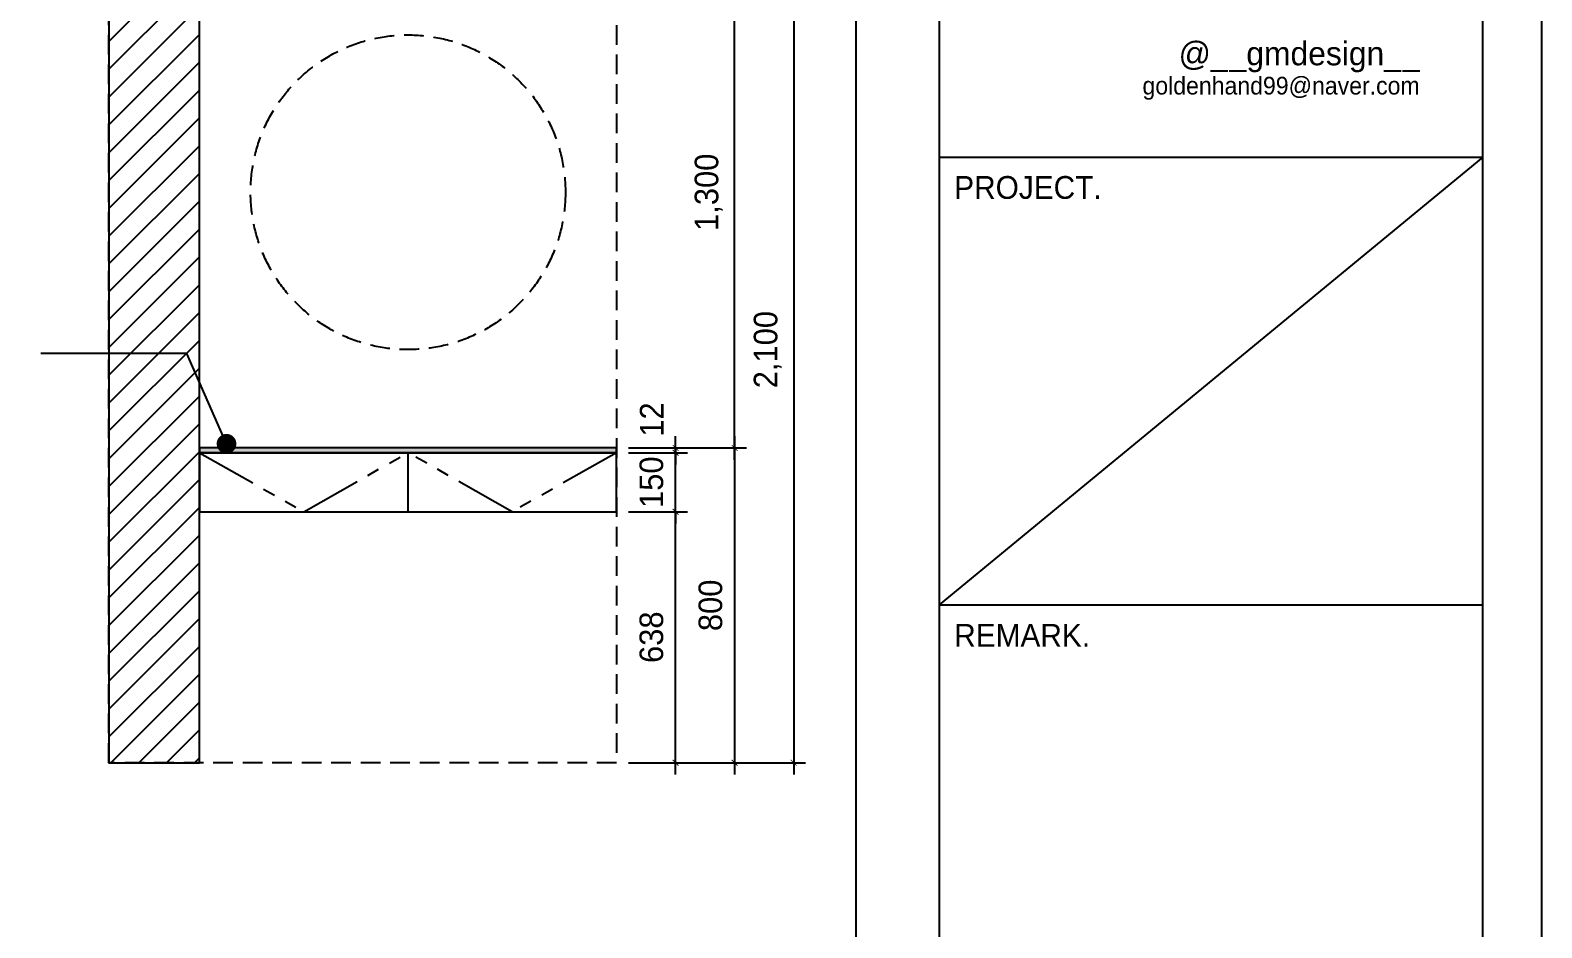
# Model space of a CAD drawing. Header units: inches. Extents: x 4138 to 127072, y -26315 to 43858.
# Drawn here: x 116398 to 120238, y 9952 to 12233 of the extents above; entities that cross this region are included whole.
import ezdxf
from ezdxf.enums import TextEntityAlignment as Align

# ---------------------------------------------------------------- set-up
doc = ezdxf.new("R2010")
doc.units = ezdxf.units.IN
doc.header["$LTSCALE"] = 50
doc.header["$MEASUREMENT"] = 0
doc.linetypes.add('DASHEDX2', pattern=[1.5, 1, -0.5])
doc.linetypes.add('PHANTOM2', pattern=[1.25, 0.625, -0.125, 0.125, -0.125, 0.125, -0.125])
for name, color, linetype in [('0-ELC TEXT', 7, 'Continuous'), ('03-WAL NEW', 3, 'Continuous'), ('04_FUR', 6, 'Continuous'), ('06-FUR', 6, 'Continuous'), ('06-LIGHT', 4, 'Continuous'), ('07-DIM WAL', 5, 'Continuous'), ('F-SYM', 7, 'Continuous'), ('FORM(YOURNAME)-11', 1, 'Continuous')]:
    doc.layers.add(name, color=color, linetype=linetype)
doc.styles.add('HY 울릉도 L', font='')
doc.styles.add('YOURNAME', font='HY울릉도M.TTF')
doc.styles.get('HY 울릉도 L').set_extended_font_data('HY울릉도L')
doc.dimstyles.new('30', dxfattribs={"dimscale": 30, "dimtxt": 2, "dimasz": 1, "dimexe": 1, "dimexo": 1, "dimgap": 1, "dimtad": 1, "dimdec": 0, "dimrnd": 0.05, "dimdsep": 46, "dimlunit": 6, "dimtxsty": 'HY 울릉도 L', "dimblk": 'ARCHTICK', "dimcen": 2.5, "dimdle": 1, "dimclrd": 133, "dimclre": 133, "dimclrt": 30, "dimadec": 0, "dimazin": 0, "dimtfac": 1, "dimtdec": 0, "dimtix": 1, "dimtmove": 2, "dimatfit": 3, "dimldrblk": 'ARCHTICK', "dimfxl": 1, "dimlwd": -1, "dimlwe": -1, "dimarcsym": 0})

# ---------------------------------------------------------------- blocks, each defined once
blk = doc.blocks.new('FORM-PLAN')
at = {"layer": 'Defpoints', "color": 158}
for p, q in [((1346, 54915), (1346, -2085)), ((10556, 41093), (1346, 33504))]:
    blk.add_line(p, q, dxfattribs=at)
for points in [[(-71444, -2285), (10556, -2285), (10556, 55115), (-71444, 55115)], [(-69444, 53115), (-64, 53115), (-64, 1215), (-69444, 1215)]]:
    blk.add_lwpolyline(points, close=True, dxfattribs=at)
at = {"layer": 'FORM(YOURNAME)-11', "color": 14}
for p, q in [((1346, 41093), (10556, 41093)), ((1346, 33504), (10556, 33504))]:
    blk.add_line(p, q, dxfattribs=at)
at = {"layer": 'FORM(YOURNAME)-11', "color": 250}
blk.add_lwpolyline([(-72444, -3285), (11556, -3285), (11556, 56115), (-72444, 56115)], close=True, dxfattribs=at)
at = {"layer": 'FORM(YOURNAME)-11', "color": 14, "style": 'YOURNAME'}
for s, height, width, p in [('@__gmdesign__', 400, 1.03, (9487, 42649)), ('goldenhand99@naver.com', 300, 0.995, (9487, 42154))]:
    blk.add_text(s, height=height, dxfattribs=dict(at, width=width)).set_placement(p, align=Align.RIGHT)
for s, p in [('PROJECT.', (1603, 40579)), ('REMARK.', (1603, 32989))]:
    blk.add_text(s, height=386.1, dxfattribs=at).set_placement(p, align=Align.MIDDLE_LEFT)
at = {"layer": 'FORM(YOURNAME)-11', "color": 3, "style": 'YOURNAME'}
for tag, height, p in [('1', 450, (9905, 18188)), ('2', 450, (9905, 17544)), ('3', 450, (9905, 16257)), ('4', 450, (9905, 14326)), ('5', 515, (9905, 12009)), ('6', 515, (9905, 9757)), ('7', 515, (9905, 7504)), ('8', 515, (9905, 5252)), ('9', 515, (9905, 2999)), ('10', 515, (5655, 811)), ('11', 515, (9905, 747)), ('12', 515, (5655, -1441)), ('13', 515, (9905, -1441))]:
    blk.add_attdef(tag, text='', height=height, dxfattribs=at).set_placement(p, align=Align.MIDDLE_RIGHT)
blk = doc.blocks.new('_ARCHTICK')
at = {"color": 0, "linetype": 'ByBlock', "const_width": 0.075}
blk.add_lwpolyline([(-0.25, -0.25), (0.25, 0.25)], dxfattribs=at)
blk = doc.blocks.new('*D473')
at = {"layer": '07-DIM WAL', "color": 133, "transparency": 16777216}
for p, q in [((118337.5, 12501.3), (118337.5, 10341.3)), ((117917.5, 12471.3), (118367.5, 12471.3)), ((117917.5, 10371.3), (118367.5, 10371.3))]:
    blk.add_line(p, q, dxfattribs=at)
at = {"layer": 'Defpoints', "color": 0, "transparency": 16777216}
for p in [(117887.5, 12471.3), (117887.5, 10371.3), (118337.5, 10371.3)]:
    blk.add_point(p, dxfattribs=at)
at = {"layer": '07-DIM WAL', "color": 133, "transparency": 16777216, "xscale": 30, "yscale": 30, "zscale": 30}
for p, rotation in [((118337.5, 12471.3), 90), ((118337.5, 10371.3), 270)]:
    blk.add_blockref('_ARCHTICK', p, dxfattribs=dict(at, rotation=rotation))
at = {"layer": '07-DIM WAL', "color": 30, "transparency": 16777216, "insert": (118271.6, 11421.3), "char_height": 60, "attachment_point": 5, "rotation": 90, "style": 'HY 울릉도 L'}
blk.add_mtext('2,100', dxfattribs=at)
blk = doc.blocks.new('*D474')
at = {"layer": '07-DIM WAL', "color": 133, "transparency": 16777216}
for p, q in [((118037.5, 10341.3), (118037.5, 11039.3)), ((117917.5, 11009.3), (118067.5, 11009.3)), ((117917.5, 10371.3), (118067.5, 10371.3))]:
    blk.add_line(p, q, dxfattribs=at)
at = {"layer": 'Defpoints', "color": 0, "transparency": 16777216}
for p in [(117887.5, 11009.3), (118037.5, 11009.3), (117887.5, 10371.3)]:
    blk.add_point(p, dxfattribs=at)
at = {"layer": '07-DIM WAL', "color": 133, "transparency": 16777216, "xscale": 30, "yscale": 30, "zscale": 30}
for p, rotation in [((118037.5, 11009.3), 90), ((118037.5, 10371.3), 270)]:
    blk.add_blockref('_ARCHTICK', p, dxfattribs=dict(at, rotation=rotation))
at = {"layer": '07-DIM WAL', "color": 30, "transparency": 16777216, "insert": (117976.2, 10690.3), "char_height": 60, "attachment_point": 5, "rotation": 90, "style": 'HY 울릉도 L'}
blk.add_mtext('638', dxfattribs=at)
blk = doc.blocks.new('*D475')
at = {"layer": '07-DIM WAL', "color": 133, "transparency": 16777216}
for p, q in [((118037.5, 11159.3), (118037.5, 11189.3)), ((117917.5, 11159.3), (118067.5, 11159.3)), ((118037.5, 11009.3), (118037.5, 11159.3)), ((117917.5, 11009.3), (118067.5, 11009.3)), ((118037.5, 11009.3), (118037.5, 10979.3))]:
    blk.add_line(p, q, dxfattribs=at)
at = {"layer": 'Defpoints', "color": 0, "transparency": 16777216}
for p in [(117887.5, 11159.3), (118037.5, 11159.3), (117887.5, 11009.3)]:
    blk.add_point(p, dxfattribs=at)
at = {"layer": '07-DIM WAL', "color": 133, "transparency": 16777216, "xscale": 30, "yscale": 30, "zscale": 30}
for p, rotation in [((118037.5, 11159.3), 270), ((118037.5, 11009.3), 90)]:
    blk.add_blockref('_ARCHTICK', p, dxfattribs=dict(at, rotation=rotation))
at = {"layer": '07-DIM WAL', "color": 30, "transparency": 16777216, "insert": (117976.2, 11084.3), "char_height": 60, "attachment_point": 5, "rotation": 90, "style": 'HY 울릉도 L'}
blk.add_mtext('150', dxfattribs=at)
blk = doc.blocks.new('*D476')
at = {"layer": '07-DIM WAL', "color": 133, "transparency": 16777216}
for p, q in [((118187.5, 11141.3), (118187.5, 12501.3)), ((117917.5, 12471.3), (118217.5, 12471.3)), ((117917.5, 11171.3), (118217.5, 11171.3))]:
    blk.add_line(p, q, dxfattribs=at)
at = {"layer": 'Defpoints', "color": 0, "transparency": 16777216}
for p in [(117887.5, 12471.3), (118187.5, 12471.3), (117887.5, 11171.3)]:
    blk.add_point(p, dxfattribs=at)
at = {"layer": '07-DIM WAL', "color": 133, "transparency": 16777216, "xscale": 30, "yscale": 30, "zscale": 30}
for p, rotation in [((118187.5, 12471.3), 90), ((118187.5, 11171.3), 270)]:
    blk.add_blockref('_ARCHTICK', p, dxfattribs=dict(at, rotation=rotation))
at = {"layer": '07-DIM WAL', "color": 30, "transparency": 16777216, "insert": (118121.5, 11821.3), "char_height": 60, "attachment_point": 5, "rotation": 90, "style": 'HY 울릉도 L'}
blk.add_mtext('1,300', dxfattribs=at)
blk = doc.blocks.new('*D565')
at = {"layer": '07-DIM WAL', "color": 133, "transparency": 16777216}
for p, q in [((118187.5, 11201.3), (118187.5, 10341.3)), ((117917.5, 11171.3), (118217.5, 11171.3)), ((117917.5, 10371.3), (118217.5, 10371.3))]:
    blk.add_line(p, q, dxfattribs=at)
at = {"layer": 'Defpoints', "color": 0, "transparency": 16777216}
for p in [(117887.5, 11171.3), (117887.5, 10371.3), (118187.5, 10371.3)]:
    blk.add_point(p, dxfattribs=at)
at = {"layer": '07-DIM WAL', "color": 133, "transparency": 16777216, "xscale": 30, "yscale": 30, "zscale": 30}
for p, rotation in [((118187.5, 11171.3), 90), ((118187.5, 10371.3), 270)]:
    blk.add_blockref('_ARCHTICK', p, dxfattribs=dict(at, rotation=rotation))
at = {"layer": '07-DIM WAL', "color": 30, "transparency": 16777216, "insert": (118126.2, 10771.3), "char_height": 60, "attachment_point": 5, "rotation": 90, "style": 'HY 울릉도 L'}
blk.add_mtext('800', dxfattribs=at)
blk = doc.blocks.new('*D566')
at = {"layer": '07-DIM WAL', "color": 133, "transparency": 16777216}
for p, q in [((118037.5, 11171.3), (118037.5, 11201.3)), ((117917.5, 11171.3), (118067.5, 11171.3)), ((117917.5, 11159.3), (118067.5, 11159.3)), ((118037.5, 11171.3), (118037.5, 11159.3)), ((118037.5, 11159.3), (118037.5, 11129.3))]:
    blk.add_line(p, q, dxfattribs=at)
at = {"layer": 'Defpoints', "color": 0, "transparency": 16777216}
for p in [(117887.5, 11171.3), (117887.5, 11159.3), (118037.5, 11159.3)]:
    blk.add_point(p, dxfattribs=at)
at = {"layer": '07-DIM WAL', "color": 133, "transparency": 16777216, "xscale": 30, "yscale": 30, "zscale": 30}
for p, rotation in [((118037.5, 11171.3), 270), ((118037.5, 11159.3), 90)]:
    blk.add_blockref('_ARCHTICK', p, dxfattribs=dict(at, rotation=rotation))
at = {"layer": '07-DIM WAL', "color": 30, "transparency": 16777216, "insert": (117976.8, 11243.6), "char_height": 60, "attachment_point": 5, "rotation": 90, "style": 'HY 울릉도 L'}
blk.add_mtext('12', dxfattribs=at)

msp = doc.modelspace()

# ---------------------------------------------------------------- hatches: boundary and pattern name
at = {"layer": '03-WAL NEW'}
h = msp.add_hatch(dxfattribs=at)
h.set_pattern_fill('_USER', color=8, scale=50, angle=45, pattern_type=0)
h.set_pattern_definition([(45, (1208.6, 124.07), (-35.35534, 35.35534), [])])
h.paths.add_polyline_path([(116827.5, 12471.3), (116597.5, 12471.3), (116597.5, 10371.3), (116827.5, 10371.3)])
h = msp.add_hatch(dxfattribs=at)
h.set_pattern_fill('AR-SAND', color=8, scale=10, double=1)
h.set_pattern_definition([(37.5, (0, 0), (-0.6299336, 19.2682377), [0, -15.2, 0, -17, 0, -16.25]), (7.5, (0, 0), (17.697767, 28.2214607), [0, -8.2, 0, -13.7, 0, -5.25]), (327.5, (-12.3, 0), (31.1414186, 0.0565905), [0, -5, 0, -18, 0, -23.5]), (317.5, (-12.3, 0), (30.061266, 8.7767556), [0, -2.5, 0, -11.8, 0, -13.5])])
h.paths.add_polyline_path([(116827.5, 11159.3), (117887.5, 11159.3), (117887.5, 11171.3), (116827.5, 11171.3)])

# ---------------------------------------------------------------- linework, layer by layer
at = {"layer": '0-ELC TEXT'}
msp.add_lwpolyline([(116896.3, 11182), (116795.4, 11411.7), (116424.7, 11411.7)], dxfattribs=at)
at = {"layer": '0-ELC TEXT', "const_width": 25}
msp.add_lwpolyline([(116883.8, 11182, 1), (116908.8, 11182, 1)], format="xyb", close=True, dxfattribs=at)
at = {"layer": '04_FUR'}
msp.add_line((117357.5, 11009.3), (117357.5, 11159.3), dxfattribs=at)
for points in [[(116827.5, 12471.3), (116597.5, 12471.3), (116597.5, 10371.3), (116827.5, 10371.3)], [(116827.5, 11009.3), (117887.5, 11009.3), (117887.5, 11159.3), (116827.5, 11159.3)]]:
    msp.add_lwpolyline(points, close=True, dxfattribs=at)
msp.add_lwpolyline([(116827.5, 11159.3), (117887.5, 11159.3), (117887.5, 11171.3), (116827.5, 11171.3), (116827.5, 11159.3)], dxfattribs=at)
at = {"layer": '06-FUR', "color": 8, "linetype": 'DASHEDX2'}
msp.add_lwpolyline([(116597.5, 12471.3), (117887.5, 12471.3), (117887.5, 10371.3), (116597.5, 10371.3)], close=True, dxfattribs=at)
msp.add_circle((117357.5, 11821.3), 400, dxfattribs=at)
at = {"layer": '06-LIGHT', "color": 1, "linetype": 'PHANTOM2', "ltscale": 5}
for points in [[(116827.5, 11159.3), (117092.5, 11009.3), (117357.5, 11159.3)], [(117887.5, 11159.3), (117622.5, 11009.3), (117357.5, 11159.3)]]:
    msp.add_lwpolyline(points, dxfattribs=at)

# ---------------------------------------------------------------- block references
at = {"layer": 'F-SYM', "xscale": 0.15, "yscale": 0.15, "zscale": 0.15}
msp.add_blockref('FORM-PLAN', (118505, 5746.7), dxfattribs=at)

# ---------------------------------------------------------------- dimensions: what is measured, and where the dimension line sits
at = {"layer": '07-DIM WAL'}
for base, p1, p2, picture, middle in [((118337.5, 10371.3), (117887.5, 12471.3), (117887.5, 10371.3), '*D473', (118271.6, 11421.3)), ((118187.5, 12471.3), (117887.5, 11171.3), (117887.5, 12471.3), '*D476', (118121.5, 11821.3)), ((118187.5, 10371.3), (117887.5, 11171.3), (117887.5, 10371.3), '*D565', (118126.2, 10771.3)), ((118037.5, 11159.3), (117887.5, 11009.3), (117887.5, 11159.3), '*D475', (117976.2, 11084.3)), ((118037.5, 11009.3), (117887.5, 10371.3), (117887.5, 11009.3), '*D474', (117976.2, 10690.3))]:
    dim = msp.add_linear_dim(base=base, p1=p1, p2=p2, angle=90, dimstyle='30', dxfattribs=at)
    dim.commit()
    dim.dimension.update_dxf_attribs({"geometry": picture, "text_midpoint": middle})
dim = msp.add_linear_dim(base=(118037.5, 11159.3), p1=(117887.5, 11171.3), p2=(117887.5, 11159.3), angle=90, dimstyle='30', dxfattribs=at)
dim.commit()
dim.dimension.update_dxf_attribs({"geometry": '*D566', "text_midpoint": (117976.8, 11243.6), "dimtype": 160})

doc.saveas('drawing.dxf')
